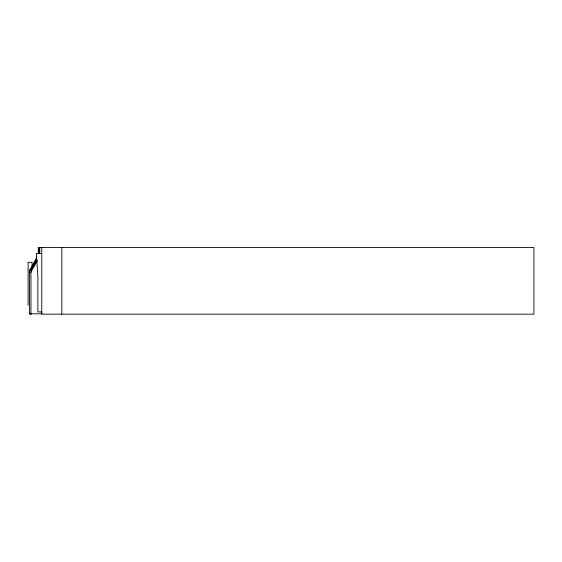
<?xml version="1.0" encoding="UTF-8"?>
<svg xmlns="http://www.w3.org/2000/svg" width="562" height="562" viewBox="0 0 562 562"><rect width="100%" height="100%" fill="white"/><g stroke="black" fill="none" stroke-linecap="round" stroke-linejoin="round"><path stroke-width="0.84" d="M38.961 253.757L39.235 247.463M32.118 266.444L36.762 257.038M36.741 259.489L29.568 270.364L29.568 313.793L30.959 314.537L30.959 270.364L36.727 259.988M37.366 260.768L30.959 272.001L29.568 272.739M41.764 253.539L36.354 253.539L37.865 276.588L37.865 311.903L41.764 311.903M33.755 266.564L32.076 266.564L33.355 266.051L29.568 270.364L30.959 270.364M29.568 313.793L42.094 313.793M61.841 247.463L61.841 314.172M41.764 247.463L41.764 314.172L533.9 314.172L533.9 247.463L38.314 247.463L38.314 253.898M39.762 247.463L39.762 253.026M32.076 266.88L32.076 262.299L28.1 262.299L28.1 305.215"/></g></svg>
